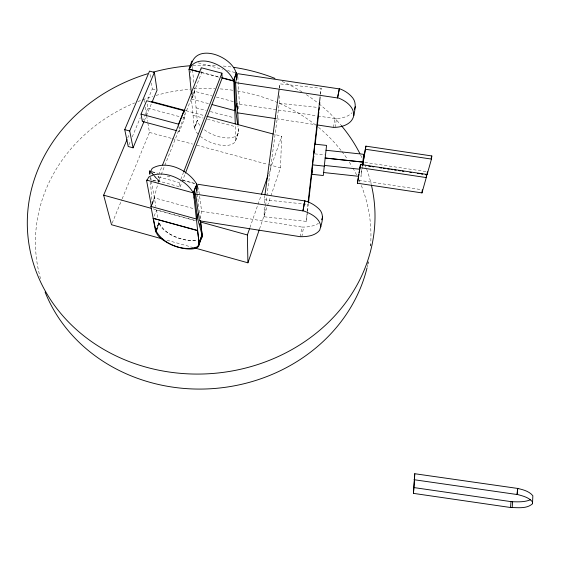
<?xml version="1.0" encoding="UTF-8"?>
<svg xmlns="http://www.w3.org/2000/svg" width="561" height="561" viewBox="0 0 561 561"><rect width="100%" height="100%" fill="white"/><g stroke="black" fill="none" stroke-linecap="round" stroke-linejoin="round"><path stroke-width="0.42" stroke-dasharray="2.81 2.1" d="M307.463 211.827L306.376 221.378L264.105 216.791L264.217 206.553M264.252 203.145L264.869 195.41M265.605 205.529L279.245 103.301L279.483 95.7M279.722 88.091L279.855 83.862L321.13 88.273L320.59 94.15M270.872 195.908L280.5 167.83L281.664 136.295L274.077 134.261M306.376 221.378L307.849 204.449L306.11 204.26M362.483 166.224L360.975 176.554L361.775 169.247M320.436 94.339L321.13 88.273M307.561 210.957L308.459 203.138M264.105 216.791L265.493 206.392M279.273 88.189L279.855 83.862M200.368 136.351A21.872 10.533 21.2 0 0 220.915 145.194A21.872 10.533 21.2 0 0 235.473 141.099L238.614 131.554L238.39 126.456M235.473 141.099L238.614 131.554L237.934 126.498M335.008 127.34L336.593 118.525C342.105 118.203 348.164 116.856 352.063 112.705M333.423 127.389L335.015 118.581L336.593 118.525M300.191 236.693L301.986 227.065C307.687 227.191 313.557 226.392 318.501 223.376M301.839 236.7L303.627 227.065M238.362 108.869L239.435 104.122L237.808 76.282M199.982 218.418L201.644 211.287L198.433 187.655M150.053 177.038L152.262 204.562L158.623 181.056L201.68 72.635L201.35 68.561M191.624 95.791L191.96 99.213L194.576 91.303M152.262 204.562L154.38 197.837L194.064 208.783M259.54 228.951L270.584 196.736M249.947 227.556L261.089 195.487M268.523 174.113L281.664 136.295M152.564 180.558L158.623 181.056L180.109 186.946L179.527 182.634L180.481 180.186M180.796 179.366L183.321 172.83M180.109 186.946L181.673 182.886M181.988 182.073L185.13 173.945M199.898 125.391A21.795 10.638 21.3 0 1 198.601 123.42L197.486 120.25L194.288 128.02L197.241 120.468L194.253 87.86M198.096 134.219A21.872 10.533 21.2 0 1 195.663 130.958L194.646 128.118L197.598 120.566M155.6 230.767L159.001 222.451C165.642 235.697 182.984 241.917 197.142 240.115M155.839 230.564L159.001 222.451M155.979 230.873L159.142 222.759M156.912 228.965L158.973 223.671L158.167 219.309M156.989 229.828L159.345 223.776L158.973 223.671M154.156 216.104L156.519 210.109L195.628 220.746M177.767 130.972L179.457 131.428L184.765 118.055L184.317 113.974M152.164 203.299L154.338 197.823M158.679 174.709L162.234 165.797M194.288 128.02L191.441 99.073L194.534 91.296L212.156 95.973M112.172 223.11L121.828 199.632M122.165 198.818L149.464 132.431L147.753 122.291M144.373 120.629L146.035 116.632M146.372 115.832L151.358 103.841M142.34 121.428L144.289 116.751M144.619 115.966L147.873 108.168L147.052 103.21M128.883 144.906L130.552 140.909M132.228 136.919L140.25 117.747M147.943 99.367L152.29 88.982L151.372 83.021M127.67 138.069L129.023 134.85M153.202 180.733L159.261 181.231L158.532 176.883L158.034 176.329L159.261 181.231L151.218 172.213M279.245 103.301L317.645 107.41M314.798 153.868L324.686 154.934M264.287 199.73L302.624 203.888M364.86 162.424L426.535 171.638M358.752 180.256L421.465 189.66M239.435 104.122L316.93 115.846M317.792 115.973L335.015 118.581M276.363 118.729L315.268 124.633M201.644 211.287L301.986 227.065M198.299 62.881L222.549 69.255M227.57 70.574L235.101 72.551M196.07 107.824L206.139 110.461M210.34 111.562L233.839 117.712M200.929 72.208L218.397 76.808M201.68 72.635L218.881 77.173M216.343 97.081L233.93 101.751M191.441 99.073L208.769 103.687M152.29 88.982L155.439 89.823M186.028 110.72L204.435 115.643M193.047 115.349L203.201 118.062M207.437 119.198L235.382 126.674M147.873 108.168L182.255 117.382M183.089 117.607L184.765 118.055M235.802 139.17L235.283 123.89M149.464 132.431L171.449 138.371M172.29 138.595L192.584 144.079M196.806 145.222L267.821 164.401M268.67 164.632L280.5 167.83M152.073 171.701L157.929 173.3M182.178 179.934L194.716 183.363M152.297 172.017L156.449 173.153M167.248 176.105L170.572 177.017M183.026 180.425L194.66 183.601M158.532 176.883L179.527 182.634M153.244 208.902L195.263 220.529M167.087 240.241L193.187 247.534M151.267 172.893L153.532 175.411M154.093 176.035L158.623 181.056M150.629 171.35L152.802 173.833M153.342 174.457L158.77 180.67M159.345 223.776L160.551 226.342A22.868 9.137 20.5 0 0 197.191 240.374M150.769 177.718L151.218 180.235M151.372 181.07L155.881 206.441M156.498 209.884L158.048 218.502M143.904 99.465L144.479 102.845M145.187 107.074L146.47 114.682M146.617 115.524L147.613 121.442M150.06 74.508L150.72 78.764M199.134 210.179L199.758 215.284M199.863 216.132L200.172 218.685M178.671 124.991L179.457 131.428M197.184 191.469L197.36 193.173M197.451 194.022L198.959 208.475M190.13 70.847L190.291 72.558M190.705 76.843L190.95 79.41M192.192 92.249L192.682 97.39M192.262 66.331L192.5 68.912M192.577 69.774L193.854 83.554M361.305 185.46A167.914 150.152 -5.6 0 1 370.73 243.179M367.799 264.554A167.914 150.152 -5.6 0 1 367.217 267.113M40.532 278.663A167.914 150.152 -5.6 0 1 134.64 102.915M137.852 101.597A167.914 150.152 -5.6 0 1 141.898 100.047M142.711 99.746A167.914 150.152 -5.6 0 1 152.676 96.422M156.056 95.433A167.914 150.152 -5.6 0 1 190.467 89.143M193.973 88.869A167.914 150.152 -5.6 0 1 215.01 88.603M220.2 88.904A167.914 150.152 -5.6 0 1 233.138 90.293M237.45 90.959A167.914 150.152 -5.6 0 1 315.78 125.145M318.515 127.361A167.914 150.152 -5.6 0 1 341.432 150.923M341.965 151.61A167.914 150.152 -5.6 0 1 347.511 159.331M349.391 162.199A167.914 150.152 -5.6 0 1 352.056 166.568M352.925 168.069A167.914 150.152 -5.6 0 1 356.635 175.011M358.893 179.779A167.914 150.152 -5.6 0 1 359.959 182.199M192.914 65.56A174.008 154.268 -5.2 0 1 216.357 65.525M223.278 66.058A174.008 154.268 -5.2 0 1 231.146 66.962M282.176 81.457A174.008 154.268 -5.2 0 1 301.93 91.871M306.334 94.662A174.008 154.268 -5.2 0 1 318.332 103.308M319.013 103.848A174.008 154.268 -5.2 0 1 340.716 124.865M360.66 155.124A174.008 154.268 -5.2 0 1 362.518 159.029M364.909 164.604A174.008 154.268 -5.2 0 1 371.214 184.246M238.278 133.497A21.795 10.638 21.3 0 1 223.727 137.683A21.795 10.638 21.3 0 1 203.264 128.848"/><path stroke-width="0.84" d="M413.457 493.378L414.747 473.722L517.579 488.421C522.971 489.648 529.212 491.198 532.852 495.756L532.508 503.736C526.779 509.079 517.768 507.523 510.517 507.502L413.457 493.378L414.488 479.795M414.565 478.063L414.747 473.722M200.102 71.983L189.288 69.136C197.781 51.317 228.867 66.212 233.369 80.756L221.721 77.684M189.288 69.136L192.444 61.338C201.175 42.173 239.687 60.322 236.553 79.01M414.018 479.711L517.095 494.522L517.579 488.421M517.095 494.522L517.796 488.343M512.158 507.607L512.635 501.73C518.652 501.92 524.998 502.144 530.622 499.683M510.517 507.502L511.001 501.625L414.158 487.607M311.635 174.268L314.84 144.149L326.551 145.411L323.276 175.53L311.635 174.268L312.021 170.86M314.048 152.978L314.188 151.372M314.476 148.16L314.623 146.554M362.168 164.976L362.322 163.272M362.56 165.404L362.855 162.136L325.177 158.076M362.462 165.257L363.71 154.31L326.025 150.257M319.665 104.234L319.819 102.558M194.106 198.068L194.379 195.221C188.215 179.997 163.426 168.195 148.679 177.115L147.136 180.228M199.099 242.892L198.91 244.771L197.184 246.854C182.613 252.029 163.146 244.098 155.839 230.564L153.272 218.355L197.528 230.438L199.12 242.899L202.114 234.701L200.621 222.107L199.772 224.379M201.911 236.602L202.114 234.701L199.12 242.899M308.143 201.848L320.135 96.941M312.316 168.293L312.512 166.589M313.487 158.048L313.683 156.344M308.557 202.269L312.119 171M312.421 168.398L312.617 166.659M313.606 157.978L313.809 156.239M314.202 152.76L314.398 151.028M315.191 144.079L318.858 111.941M319.055 110.201L319.356 107.6M425.315 174.576L427.033 174.836L431.458 159.079L431.823 155.951L365.891 146.141L363.142 162.164M358.858 174.38L357.434 183.216L421.963 192.9L426.269 177.571L426.641 174.401L360.506 164.52L359.685 169.45M427.033 174.836L427.391 171.764M421.963 192.9L422.328 189.793M200.382 220.389L202.255 235.704L202.016 237.387A22.868 9.137 20.5 0 1 200.992 238.684M264.988 194.541L279.041 89.914M357.434 183.216L360.506 164.52M362.925 163.693L362.701 165.222L365.891 146.141M359.131 172.732L359.405 171.091M363.297 156.729L363.71 154.31M362.315 165.292L362.869 162.045M317 124.9L333.423 127.389C341.502 127.431 351.985 124.535 353.802 115.489C354.938 109.704 356.761 103.175 352.799 98.007C349.335 93.659 344.594 90.51 339.37 88.673L337.533 97.958L235.578 82.642L237.654 73.673L339.174 88.876M195.628 194.12L199.428 220.796L300.191 236.693C307.07 236.777 314.994 235.943 319.651 230.276C321.628 223.636 324.882 215.312 319.49 209.449C315.471 205.459 310.177 202.086 304.791 200.929L302.926 210.908L195.628 194.12L197.97 184.281L304.791 200.929M337.533 97.958L339.37 88.673M302.926 210.908L304.988 200.761M426.185 176.021L426.641 174.401M431.121 158.447L431.823 155.951M237.058 103.406L234.821 110.622L212.128 104.577M198.25 213.194L196.392 219.007L150.923 206.427L151.547 204.863M235.283 123.89L233.79 81.1L236.363 72.881L235.936 72.769M156.105 232.093L157.332 234.638A22.952 9.004 20.4 0 0 179.611 247.513A22.952 9.004 20.4 0 0 198.931 245.76L199.148 244.091L193.51 192.949L195.649 186.308M354.286 109.676L355.344 106.527M194.87 248.004L247.92 262.814L259.252 229.779M321.628 219.814L322.575 217.065M247.92 262.814L247.373 234.954L249.659 228.376M261.377 194.667L267.948 175.754M202.255 235.704L199.148 244.091L202.255 235.704L197.149 216.967L194.309 190.845M193.447 192.935L196.771 184.183C188.938 170.488 166.806 159.492 152.192 168.405L150.636 171.561M233.369 80.756L236.363 72.881M183.643 172.017L221.904 73.175L201.287 67.748L162.557 164.99M185.439 173.132L222.163 78.035L221.904 73.175M156.323 230.48L155.734 231.988L150.923 206.427M183.952 110.706L178.573 124.184L141.042 114.1L146.645 100.735L183.952 110.706L184.134 112.34M191.455 94.087L189.036 69.305L191.778 61.163L192.444 61.338M152.024 102.235L157.017 90.244L154.387 72.383L149.535 71.1L124.738 129.64L128.21 146.505L133.062 147.824L144.044 121.428M133.062 147.824L129.71 130.986L154.387 72.383M162.031 238.832L111.506 224.73L103.652 195.172L126.989 139.675M511.001 501.625L512.635 501.73M325.184 157.985L363.002 162.059M324.377 165.418L359.608 169.219M312.47 164.864L324.3 166.14M323.606 172.522L358.367 176.273M303.494 203.98L305.233 204.169M365.435 149.247L431.458 159.079M368.703 166.119L370.421 166.372M372.132 166.631L373.85 166.883M379.853 167.781L381.571 168.041M383.282 168.3L385 168.552M387.574 168.938L389.292 169.198M391.003 169.45L392.721 169.71M394.439 169.962L396.15 170.221M398.724 170.607L400.442 170.86M402.16 171.119L403.871 171.371M409.874 172.269L411.592 172.529M417.594 173.426L419.312 173.679M421.031 173.938L422.742 174.198M360.043 167.662L426.269 177.571M275.5 118.595L237.457 112.824L235.578 82.642M189.036 69.305L199.996 72.187M222.163 78.035L233.79 81.1M151.484 101.492L185.186 110.496M206.939 116.316L273.235 134.037M176.084 130.517L142.34 121.428L141.042 114.1M517.312 494.451C522.649 495.966 528.778 497.256 532.41 501.8L532.508 503.736M124.738 129.64L129.71 130.986M151.239 171.47L149.57 171.014L149.843 174.457M196.771 184.183L196.392 183.819L197.1 190.621M193.51 192.949L146.498 180.053L151.463 206.581M103.652 195.172L151.561 208.433M200.305 221.925L247.373 234.954M153.16 218.32L197.682 230.683M303.115 210.733C310.598 213.404 320.093 217.949 320.829 226.889M337.729 97.754C345.38 100.51 353.984 106.464 353.802 115.489M150.699 172.269L149.57 171.014L150.018 173.524M237.703 124.808L235.508 108.778L234.512 79.206M237.436 106.043L237.598 109.451M237.759 112.852L238.313 124.759M370.681 244.028A167.914 150.152 -5.6 0 1 370.562 245.732M368.332 261.994A167.914 150.152 -5.6 0 1 367.981 263.705M367.006 267.962A167.914 150.152 -5.6 0 1 213.552 388.556A167.914 150.152 -5.6 0 1 45.083 292.057M371.41 185.081A174.008 154.268 -5.2 0 1 242.513 368.808A174.008 154.268 -5.2 0 1 33.898 264.995A174.008 154.268 -5.2 0 1 147.69 73.743M153.56 72.046A174.008 154.268 -5.2 0 1 190.305 65.742M233.769 67.341A174.008 154.268 -5.2 0 1 274.974 78.414M341.284 125.531A174.008 154.268 -5.2 0 1 359.889 153.581"/></g></svg>
